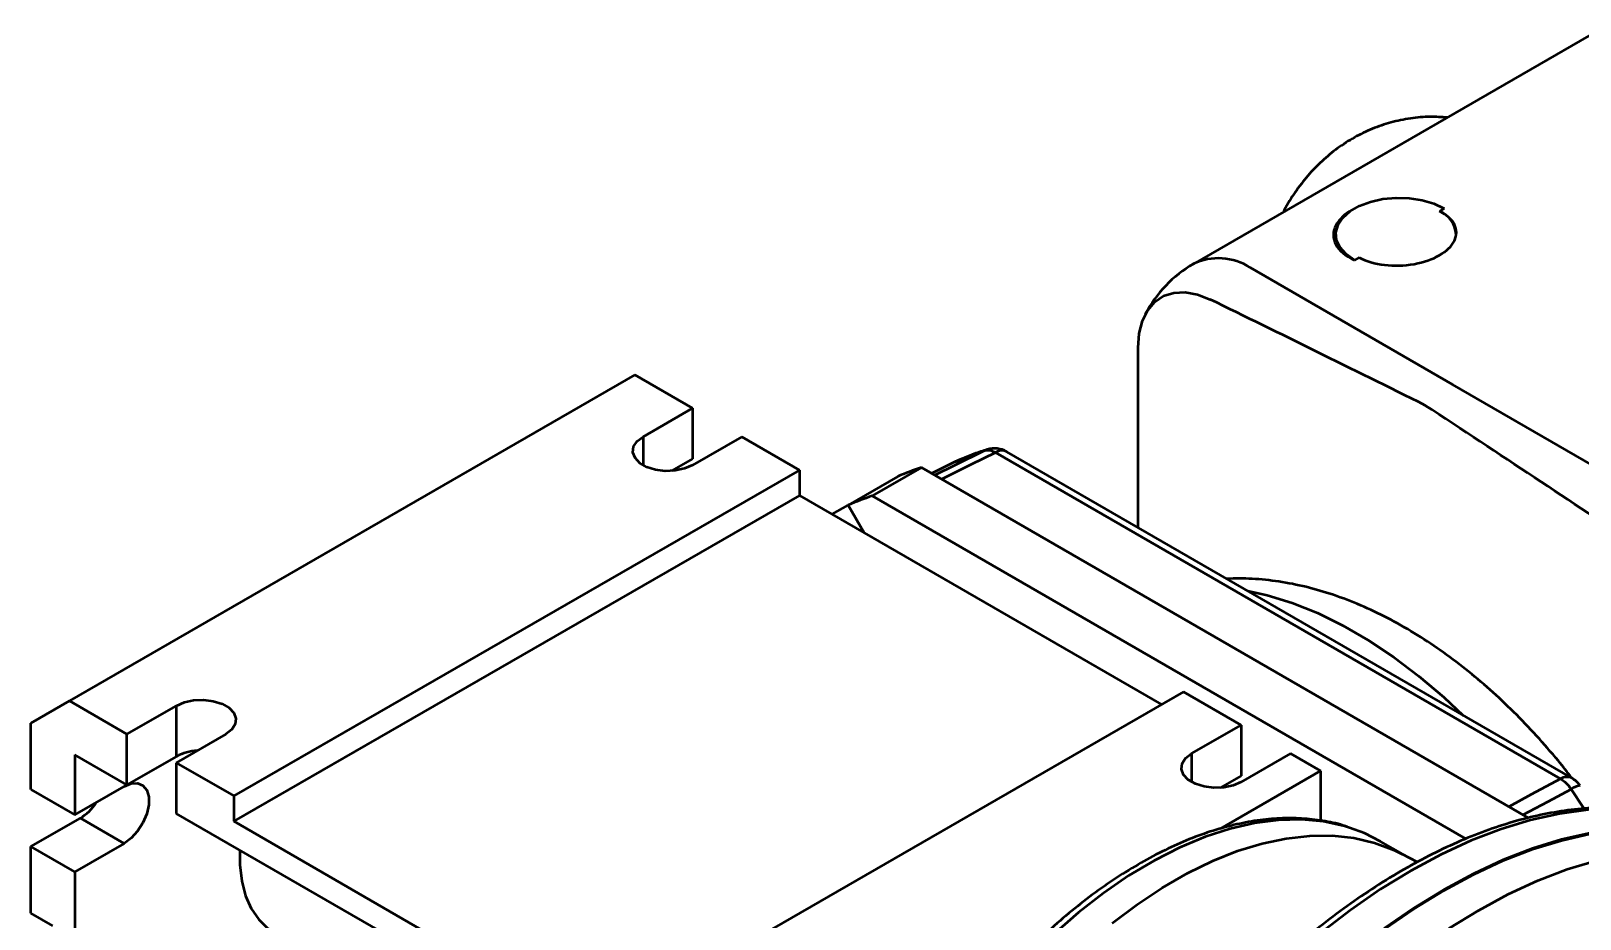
# Model space of a CAD drawing. Header units: millimetres. Extents: x 32504 to 36677, y 41990 to 42879.
# Drawn here: x 33409.81 to 33449.72, y 42767.59 to 42790.48 of the extents above; entities that cross this region are included whole.
import ezdxf

# ---------------------------------------------------------------- set-up
doc = ezdxf.new("R2010")
doc.units = ezdxf.units.MM
doc.layers.add('Net_dam', color=7, linetype='Continuous', lineweight=50)

msp = doc.modelspace()

# ---------------------------------------------------------------- linework, layer by layer
at = {"layer": 'Net_dam'}
for p, q in [((33450.1765, 42790.4817), (33439.7584, 42784.4736)), ((33443.8908, 42785.8943), (33443.8347, 42785.8608)), ((33446.2237, 42785.9056), (33446.1054, 42785.8374)), ((33444.0283, 42784.6396), (33443.91, 42784.5714)), ((33446.4412, 42781.3668), (33441.2271, 42784.3801)), ((33438.3385, 42777.6774), (33438.3385, 42782.3132)), ((33425.3689, 42781.6132), (33410.795, 42773.2086)), ((33425.3689, 42781.6132), (33426.853, 42780.7556)), ((33452.2328, 42778.0201), (33446.4412, 42781.3668)), ((33425.5796, 42780.0212), (33426.853, 42780.7556)), ((33426.853, 42780.7556), (33426.853, 42779.4491)), ((33425.5796, 42780.0212), (33425.5796, 42779.286)), ((33428.1252, 42780.0204), (33426.8517, 42779.286)), ((33428.1252, 42780.0204), (33429.6093, 42779.1627)), ((33434.3869, 42779.6658), (33434.4495, 42779.6907)), ((33449.5173, 42771.2174), (33434.9536, 42779.6335)), ((33426.853, 42779.4491), (33426.3119, 42779.137)), ((33432.7523, 42779.227), (33431.4788, 42778.4926)), ((33432.7523, 42779.227), (33448.3877, 42770.1915)), ((33433.4909, 42779.3102), (33433.0151, 42779.0751)), ((33434.6594, 42779.615), (33449.2231, 42771.199)), ((33429.6093, 42779.1627), (33415.0354, 42770.7581)), ((33429.6093, 42779.1627), (33429.6093, 42778.5095)), ((33432.1412, 42778.9938), (33430.8677, 42778.2594)), ((33429.6093, 42778.5095), (33415.0354, 42770.1048)), ((33429.6093, 42778.5095), (33438.9379, 42773.1187)), ((33446.7787, 42769.651), (33431.4788, 42778.4926)), ((33430.4552, 42778.0207), (33430.8681, 42778.2588)), ((33430.8677, 42778.2594), (33431.2807, 42777.5436)), ((33439.5037, 42773.4449), (33424.9298, 42765.0403)), ((33439.5037, 42773.4449), (33440.9879, 42772.5873)), ((33409.8055, 42772.6372), (33410.795, 42773.2086)), ((33410.795, 42773.2086), (33412.2791, 42772.3509)), ((33412.2791, 42772.3509), (33413.5526, 42773.0853)), ((33413.5526, 42771.7788), (33413.5526, 42773.0853)), ((33409.8055, 42770.9224), (33409.8055, 42772.6372)), ((33439.7144, 42771.8529), (33440.9879, 42772.5873)), ((33440.9879, 42772.5873), (33440.9879, 42771.2808)), ((33412.2791, 42771.0444), (33412.2791, 42772.3509)), ((33414.8247, 42772.3501), (33413.5512, 42771.6157)), ((33410.9363, 42771.8204), (33410.9363, 42770.269)), ((33412.2791, 42771.0444), (33410.9363, 42771.8204)), ((33413.5526, 42771.7788), (33412.2791, 42771.0444)), ((33439.7144, 42771.8529), (33439.7144, 42771.1177)), ((33442.26, 42771.8521), (33440.9866, 42771.1177)), ((33442.26, 42771.8521), (33443.0374, 42771.4029)), ((33413.5512, 42771.6157), (33413.5512, 42770.3093)), ((33413.5512, 42771.6157), (33415.0354, 42770.7581)), ((33440.9879, 42771.2808), (33440.4467, 42770.9687)), ((33443.0374, 42771.4029), (33440.4524, 42769.9121)), ((33443.0374, 42771.4029), (33443.0374, 42770.0964)), ((33409.8055, 42770.9224), (33410.9363, 42770.269)), ((33410.9363, 42770.269), (33412.2098, 42771.0034)), ((33415.0354, 42770.7581), (33415.0354, 42770.1048)), ((33409.8055, 42769.4527), (33411.079, 42770.1871)), ((33412.2098, 42769.5336), (33411.079, 42770.1871)), ((33419.6999, 42766.7561), (33413.5512, 42770.3093)), ((33415.0354, 42770.1048), (33424.9298, 42764.387)), ((33410.9363, 42768.7992), (33409.8055, 42769.4527)), ((33409.8055, 42767.7379), (33409.8055, 42769.4527)), ((33412.2098, 42769.5336), (33410.9363, 42768.7992)), ((33445.2141, 42769.2222), (33444.5816, 42769.5878)), ((33445.5326, 42769.0559), (33445.1382, 42769.2619)), ((33410.9363, 42768.7992), (33410.9363, 42757.9392)), ((33410.3709, 42767.4112), (33409.8055, 42767.7379))]:
    msp.add_line(p, q, dxfattribs=at)
at = {"layer": 'Net_dam', "flags": 128}
for points in [[(33443.91, 42784.5714), (33443.6951, 42784.7248), (33443.54, 42784.9006), (33443.4517, 42785.0913), (33443.434, 42785.2884), (33443.4877, 42785.4833), (33443.6103, 42785.6674), (33443.7966, 42785.8329), (33444.0385, 42785.9724), (33444.3253, 42786.0797), (33444.6445, 42786.1504), (33444.9821, 42786.1811), (33445.3235, 42786.1707), (33445.6536, 42786.1195), (33445.9581, 42786.0299), (33446.2237, 42785.9056)], [(33438.3385, 42782.3132), (33438.3661, 42782.681), (33438.4482, 42783.0069), (33438.5825, 42783.2818), (33438.7653, 42783.4983), (33438.9917, 42783.6503), (33439.2553, 42783.7336), (33439.549, 42783.7461), (33439.8647, 42783.6874), (33440.1938, 42783.559)], [(33426.8517, 42779.286), (33426.6466, 42779.1975), (33426.4065, 42779.1458), (33426.151, 42779.1354), (33425.9007, 42779.1669), (33425.6759, 42779.2378), (33425.4949, 42779.3424), (33425.3722, 42779.4723), (33425.3179, 42779.6168), (33425.3363, 42779.7643), (33425.4259, 42779.9028), (33425.5796, 42780.0212)], [(33434.3869, 42779.6658), (33433.6058, 42779.2774), (33433.1001, 42779.0259)], [(33433.2733, 42778.9259), (33434.0454, 42779.3098), (33434.6594, 42779.615)], [(33441.1633, 42776.045), (33441.665, 42775.9336), (33442.3052, 42775.7367), (33442.955, 42775.4772), (33443.6106, 42775.1565), (33444.2681, 42774.7765), (33444.9237, 42774.3395), (33445.5735, 42773.8481), (33446.2137, 42773.305), (33446.7153, 42772.8366)], [(33413.5526, 42773.0853), (33413.7577, 42773.1738), (33413.9978, 42773.2254), (33414.2533, 42773.2359), (33414.5036, 42773.2044), (33414.7284, 42773.1335), (33414.9094, 42773.0288), (33415.032, 42772.899), (33415.0864, 42772.7545), (33415.068, 42772.607), (33414.9783, 42772.4685), (33414.8247, 42772.3501)], [(33440.9866, 42771.1177), (33440.7814, 42771.0292), (33440.5413, 42770.9776), (33440.2858, 42770.9671), (33440.0355, 42770.9986), (33439.8108, 42771.0695), (33439.6297, 42771.1742), (33439.5071, 42771.304), (33439.4527, 42771.4485), (33439.4711, 42771.596), (33439.5608, 42771.7345), (33439.7144, 42771.8529)], [(33412.2098, 42771.0034), (33412.3891, 42771.077), (33412.554, 42771.0852), (33412.691, 42771.0272), (33412.7889, 42770.9078), (33412.84, 42770.7365), (33412.84, 42770.5274), (33412.7889, 42770.2972), (33412.691, 42770.0647), (33412.554, 42769.8488), (33412.3891, 42769.6668), (33412.2098, 42769.5336)], [(33449.2231, 42771.199), (33448.4688, 42770.7947), (33447.8852, 42770.4819)], [(33448.2523, 42770.2698), (33448.9026, 42770.6176), (33449.4956, 42770.9347)], [(33449.4956, 42770.9347), (33449.8164, 42770.4557), (33449.825, 42770.4425)], [(33443.7796, 42769.9413), (33443.6544, 42769.979), (33443.1125, 42770.0965), (33442.5434, 42770.1486), (33441.9504, 42770.135), (33441.3373, 42770.0557), (33440.7076, 42769.9113), (33440.0651, 42769.7026), (33439.4136, 42769.4309), (33438.7572, 42769.0978), (33438.0997, 42768.7053), (33437.445, 42768.2557), (33436.7972, 42767.7518), (33436.16, 42767.1966)], [(33452.6054, 42770.1237), (33451.9755, 42770.2921), (33451.3164, 42770.3942), (33450.6309, 42770.4295), (33449.9222, 42770.3979), (33449.1934, 42770.2995), (33448.4476, 42770.1349), (33447.6883, 42769.9046), (33446.9186, 42769.6097), (33446.1421, 42769.2515), (33445.3622, 42768.8317), (33444.5822, 42768.3519), (33443.8057, 42767.8145), (33443.036, 42767.2217), (33442.2767, 42766.5761), (33441.5309, 42765.8806), (33440.8021, 42765.1384), (33440.0934, 42764.3526), (33439.408, 42763.5267), (33438.7488, 42762.6643), (33438.1189, 42761.7694)], [(33437.6678, 42767.4766), (33438.3106, 42767.9618), (33438.959, 42768.3932), (33439.6094, 42768.7683), (33440.2578, 42769.0848), (33440.9005, 42769.3408), (33441.5338, 42769.535), (33442.1538, 42769.6661), (33442.757, 42769.7334), (33443.3399, 42769.7364), (33443.8989, 42769.6752), (33444.4308, 42769.5501), (33444.9326, 42769.3619), (33445.1382, 42769.2619)], [(33444.5816, 42769.5878), (33444.1658, 42769.7969), (33443.7796, 42769.9413)], [(33449.9852, 42769.7992), (33449.2498, 42769.6326), (33448.5014, 42769.4024), (33447.7432, 42769.1096), (33446.9783, 42768.7555), (33446.2103, 42768.3416), (33445.4422, 42767.8696), (33444.6773, 42767.3416)], [(33444.6793, 42767.3254), (33445.4431, 42767.8527), (33446.2103, 42768.3241), (33446.9774, 42768.7375), (33447.7412, 42769.0911), (33448.4984, 42769.3835), (33449.2459, 42769.6134), (33449.9804, 42769.7799)], [(33415.1842, 42769.3656), (33415.1874, 42768.984), (33415.2375, 42768.5658), (33415.3367, 42768.187), (33415.4836, 42767.8539), (33415.6756, 42767.5721), (33415.9097, 42767.3461), (33416.0718, 42767.2371)], [(33446.3405, 42767.338), (33447.1078, 42767.8095), (33447.8752, 42768.2231), (33448.6392, 42768.5768), (33449.3967, 42768.8693), (33450.1444, 42769.0993)]]:
    msp.add_lwpolyline(points, dxfattribs=at)
at = {"layer": 'Net_dam'}
for centre, radius, start, end in [((33444.3565, 42784.9218), 1.0742, 119.05958, 149.60023), ((33445.8152, 42785.1755), 0.7227, 5.36571, 66.32883), ((33441.3446, 42781.7232), 3.175, 119.97175, 152.76725), ((33440.4089, 42783.1109), 1.5101, 57.19169, 115.51654), ((33436.1392, 42773.9441), 5.984, 107.02743, 116.26738), ((33434.6359, 42779.0837), 0.635, 59.97711, 107.06914), ((33434.8232, 42779.3578), 0.305, 64.68939, 122.48635), ((33434.6362, 42773.3721), 6.1505, 107.83702, 113.93299), ((33433.3628, 42772.6377), 6.1505, 107.83702, 113.93299), ((33414.1556, 42770.6465), 1.2829, 92.8234, 118.03809), ((33449.3869, 42770.9417), 0.305, 64.68939, 122.48635), ((33449.7653, 42770.5912), 0.4367, 95.44876, 128.13166), ((33449.1996, 42770.6676), 0.635, 34.35701, 59.97711), ((33410.4008, 42771.2761), 1.2829, 301.91295, 327.27904)]:
    msp.add_arc(centre, radius, start, end, dxfattribs=at)
for centre, major_axis, ratio, start_param, end_param in [((33445.0685, 42785.2376), (1.4676, 0.0633), 0.5463002, 3.9012796, 7.0461477), ((33445.0072, 42785.2693), (1.638, 0.069), 0.5463342, 2.8445223, 3.9556675), ((33459.2908, 42771.352), (42.8619, -22.2453), 0.0477301, 1.9172196, 2.0571958), ((33432.1819, 42787.0178), (42.8588, -27.4268), 0.0429903, 1.1366676, 1.2766438)]:
    msp.add_ellipse(centre, major_axis=major_axis, ratio=ratio, start_param=start_param, end_param=end_param, dxfattribs=at)
for points, knots in [([(33446.3068, 42788.25), (33446.1593, 42788.2599), (33445.8402, 42788.2814), (33445.3508, 42788.2365), (33444.8485, 42788.1329), (33444.3642, 42787.967), (33443.9031, 42787.7436), (33443.4695, 42787.4652), (33443.0682, 42787.1346), (33442.7013, 42786.7561), (33442.3789, 42786.3294), (33442.1708, 42786.011), (33442.0855, 42785.8281), (33442.0775, 42785.8111)], [0, 0, 0, 0, 0.08613301, 0.18645466, 0.28614065, 0.38547185, 0.48470983, 0.5841843, 0.68419311, 0.78497639, 0.88669419, 0.98941248, 1, 1, 1, 1]), ([(33434.4495, 42779.6907), (33434.3374, 42779.6548), (33434.0501, 42779.5627), (33433.7777, 42779.4393), (33433.6116, 42779.3641)], [0, 0, 0, 0, 0.3903864, 1, 1, 1, 1]), ([(33449.5102, 42771.2215), (33449.3963, 42771.369), (33449.1053, 42771.7455), (33448.6066, 42772.3144), (33448.0199, 42772.9289), (33447.4086, 42773.5036), (33446.776, 42774.0369), (33446.1238, 42774.5249), (33445.4542, 42774.9643), (33444.7699, 42775.351), (33444.0743, 42775.6812), (33443.3719, 42775.9507), (33442.6679, 42776.1566), (33441.9685, 42776.2945), (33441.2847, 42776.3695), (33440.8378, 42776.3626), (33440.6196, 42776.3592)], [0, 0, 0, 0, 0.04696652, 0.11991751, 0.19310585, 0.26657996, 0.34037702, 0.41451405, 0.48897416, 0.56368769, 0.63847053, 0.71302426, 0.78699382, 0.8599852, 0.93164423, 1, 1, 1, 1]), ([(33452.5538, 42770.1448), (33452.4738, 42770.1706), (33452.1987, 42770.2591), (33451.7092, 42770.3679), (33451.0785, 42770.4504), (33450.4255, 42770.4738), (33449.753, 42770.4392), (33449.0634, 42770.3463), (33448.3594, 42770.1954), (33447.6438, 42769.987), (33446.9197, 42769.7218), (33446.1898, 42769.4011), (33445.4572, 42769.0261), (33444.7246, 42768.5985), (33443.9949, 42768.12), (33443.2709, 42767.5926), (33442.5553, 42767.0185), (33441.8507, 42766.3998), (33441.1597, 42765.7391), (33440.4848, 42765.0388), (33439.8286, 42764.3016), (33439.1933, 42763.5304), (33438.5927, 42762.7417), (33438.1913, 42762.1766), (33437.9926, 42761.8818), (33437.9738, 42761.8539)], [0, 0, 0, 0, 0.018777, 0.064596, 0.1105141, 0.1566002, 0.2028639, 0.2492949, 0.295869, 0.3425554, 0.3893225, 0.4361422, 0.4829915, 0.5298529, 0.5767114, 0.6235597, 0.6703939, 0.7172122, 0.7640142, 0.8108006, 0.857573, 0.9043331, 0.9510831, 0.9953669, 1, 1, 1, 1]), ([(33443.726, 42769.9619), (33443.7094, 42769.9681), (33443.5294, 42770.0359), (33443.161, 42770.1116), (33442.6223, 42770.184), (33442.0594, 42770.1925), (33441.4786, 42770.1443), (33440.8819, 42770.0374), (33440.2726, 42769.8726), (33439.6543, 42769.6506), (33439.0305, 42769.3727), (33438.4047, 42769.0407), (33437.7804, 42768.6564), (33437.1608, 42768.2222), (33436.5493, 42767.7406), (33435.9488, 42767.2142), (33435.3625, 42766.6459), (33434.7933, 42766.0387), (33434.2441, 42765.396), (33433.7177, 42764.721), (33433.2167, 42764.0172), (33432.7436, 42763.2884), (33432.301, 42762.5384), (33431.891, 42761.7709), (33431.5159, 42760.9901), (33431.1775, 42760.1998), (33430.8777, 42759.4042), (33430.6182, 42758.6074), (33430.4002, 42757.8133), (33430.2251, 42757.0261), (33430.094, 42756.2497), (33430.0076, 42755.4882), (33429.9666, 42754.7453), (33429.9716, 42754.025), (33430.0229, 42753.331), (33430.1204, 42752.6671), (33430.264, 42752.037), (33430.4532, 42751.4444), (33430.6872, 42750.8932), (33430.9638, 42750.3858), (33431.2841, 42749.9292), (33431.5704, 42749.589), (33431.763, 42749.4207), (33431.8218, 42749.3693)], [0, 0, 0, 0, 0.0025002, 0.027109, 0.0518189, 0.0766671, 0.1016656, 0.1268034, 0.1520549, 0.177389, 0.202776, 0.2281912, 0.2536162, 0.2790367, 0.3044468, 0.3298436, 0.3552265, 0.3805961, 0.4059541, 0.4313024, 0.4566434, 0.4819796, 0.5073134, 0.5326477, 0.5579843, 0.5833257, 0.6086746, 0.6340337, 0.6594055, 0.6847924, 0.7101964, 0.7356189, 0.7610601, 0.7865186, 0.8119899, 0.8374638, 0.8629228, 0.8883438, 0.913697, 0.938948, 0.9640639, 0.9890229, 1, 1, 1, 1])]:
    msp.add_open_spline(points, degree=3, knots=knots, dxfattribs=at)
for points in [[(33434.3869, 42779.6658), (33434.4292, 42779.6729), (33434.5137, 42779.6869), (33434.6109, 42779.639), (33434.6594, 42779.615)], [(33449.2231, 42771.199), (33449.2729, 42771.166), (33449.3727, 42771.1002), (33449.4546, 42770.9899), (33449.4956, 42770.9347)]]:
    msp.add_open_spline(points, degree=3, dxfattribs=at)

doc.saveas('drawing.dxf')
